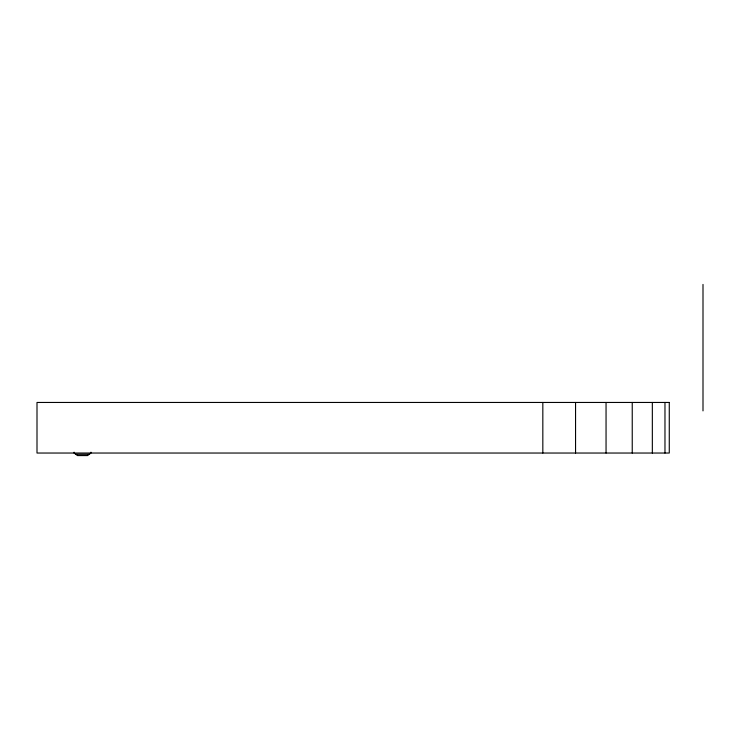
<?xml version="1.0" encoding="UTF-8"?>
<svg xmlns="http://www.w3.org/2000/svg" width="740" height="740" viewBox="0 0 740 740"><rect width="100%" height="100%" fill="white"/><g stroke="black" fill="none" stroke-linecap="round" stroke-linejoin="round"><path stroke-width="1.11" d="M75.776 454.305L89.272 454.305M703 284.428L703 410.885M664.973 402.458L664.973 453.037M652.338 402.458L652.338 453.037M632.238 402.458L632.238 453.037M606.051 402.458L606.051 453.037M575.554 402.458L575.554 453.037M542.827 402.458L542.827 453.037M90.955 452.196L90.955 453.037L87.579 455.572L77.469 455.572L74.093 453.037L74.093 452.196M669.274 402.458L37 402.458L37 453.037L669.274 453.037L669.274 402.458"/></g></svg>
